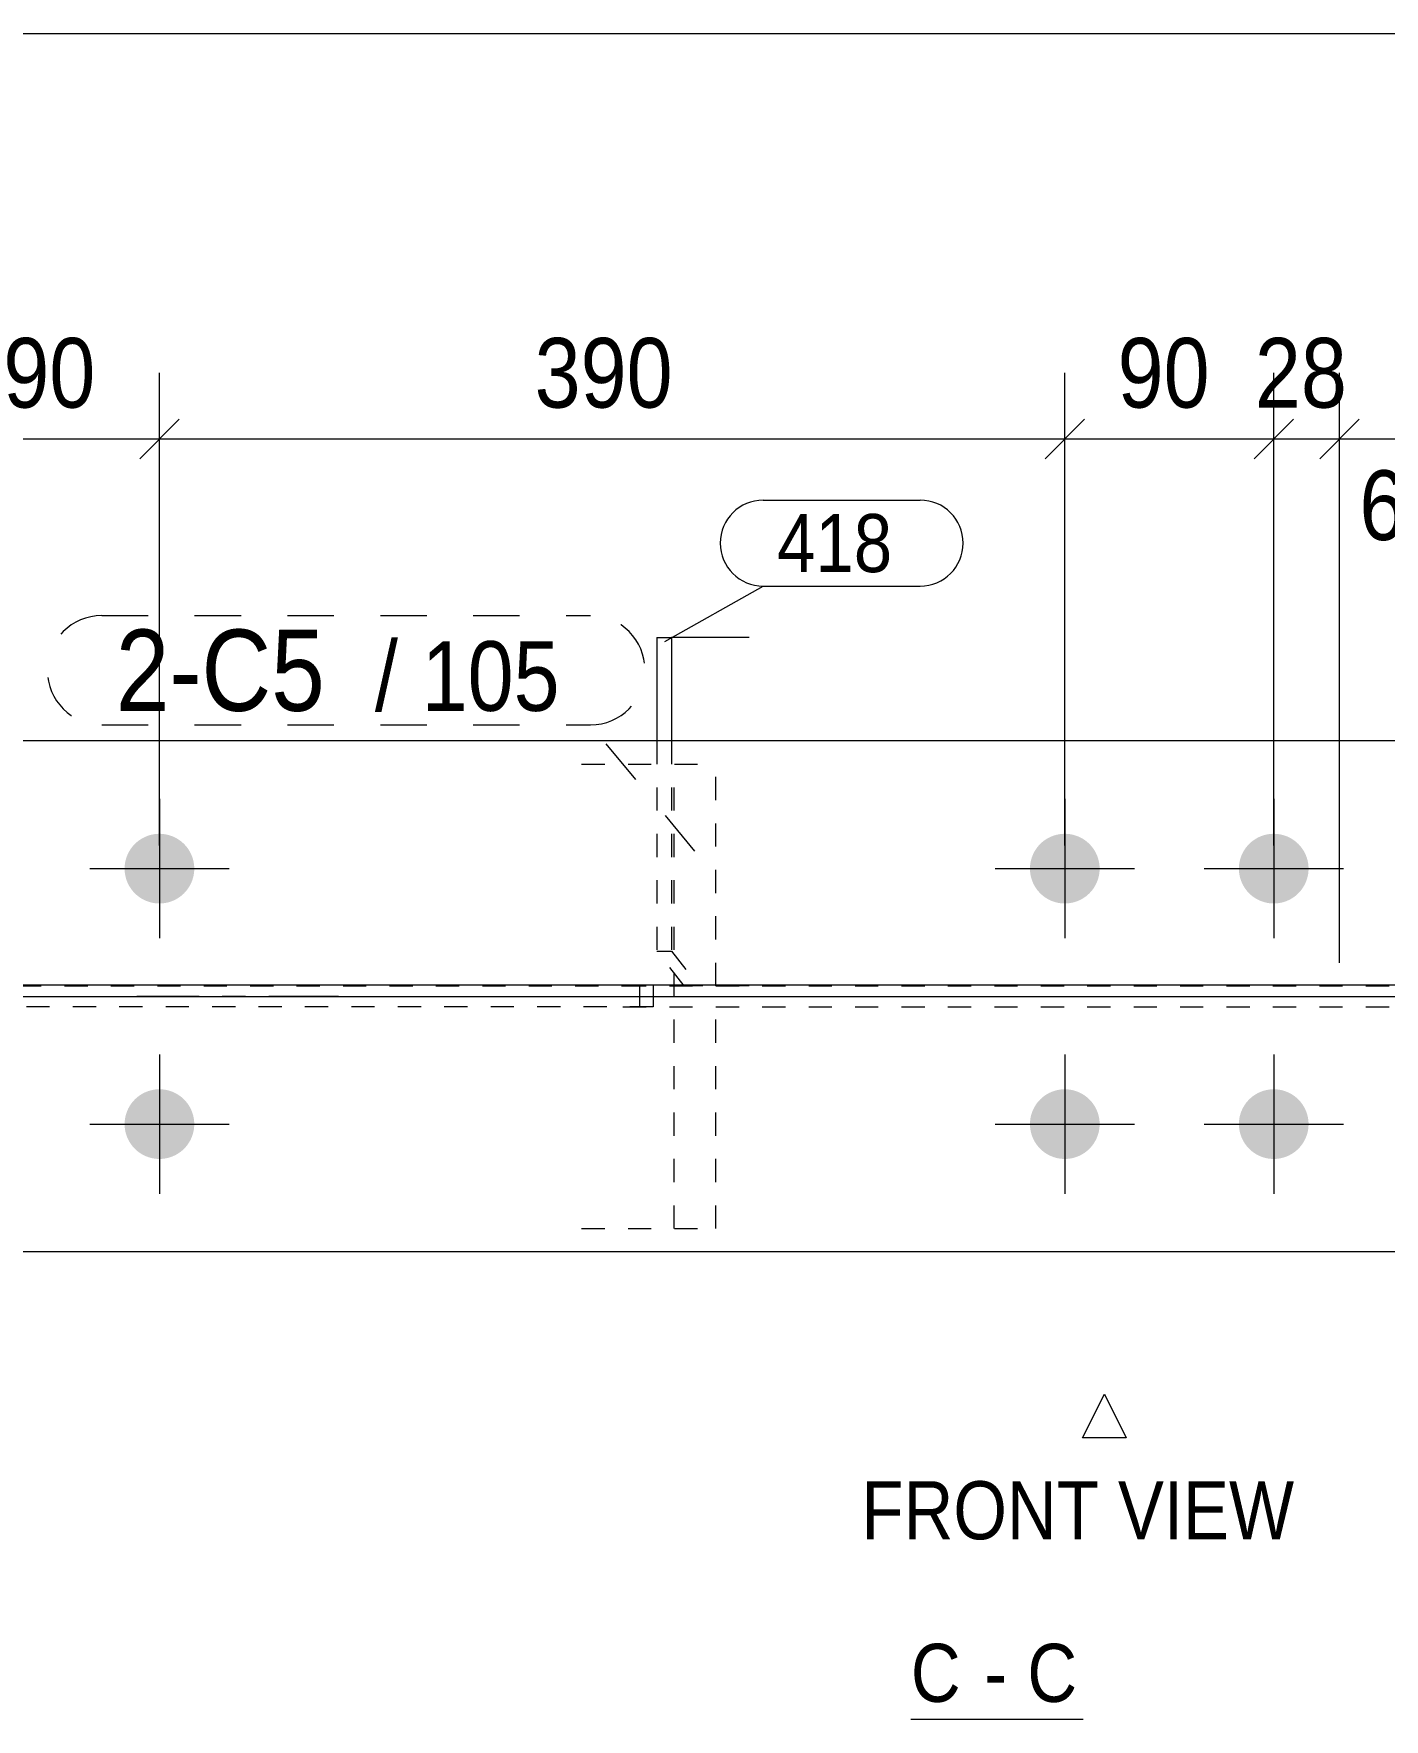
# Model space of a CAD drawing. Header units: millimetres. Extents: x 2 to 579, y 1 to 825.
# Drawn here: x 213.2 to 271.3, y 752.4 to 825 of the extents above; entities that cross this region are included whole.
import ezdxf

# ---------------------------------------------------------------- set-up
doc = ezdxf.new("R2010")
doc.units = ezdxf.units.MM
for name, pattern in [('XKITLINE00', [0]), ('XKITLINE01', [4, 1, -1, 1, -1]), ('XKITLINE02', [4, 2, -2]), ('XKITLINE03', [6, 3, -1, 1, -1])]:
    doc.linetypes.add(name, pattern=pattern)
for name, color, linetype, lineweight in [('Bolt', 3, 'Continuous', 0), ('Dimensions', 7, 'Continuous', 0), ('DrawingSheet', 5, 'Continuous', 0), ('OtherObjectType', 7, 'Continuous', 0), ('Part', 2, 'Continuous', 0), ('PartMark', 7, 'Continuous', 0)]:
    doc.layers.add(name, color=color, linetype=linetype, lineweight=lineweight)
doc.styles.add('ARIAL', font='ARIAL.TTF')

# ---------------------------------------------------------------- blocks, each defined once
blk = doc.blocks.new('*A44')
at = {"layer": 'Bolt'}
for points in [[(218.608, 790.55), (218.645, 790.548), (218.681, 790.546), (218.718, 790.543), (218.755, 790.539), (218.791, 790.534), (218.827, 790.528), (218.864, 790.521), (218.9, 790.514), (218.935, 790.505), (218.971, 790.496), (219.006, 790.485), (219.041, 790.474), (219.076, 790.462), (219.111, 790.449), (219.145, 790.436), (219.179, 790.421), (219.212, 790.406), (219.245, 790.39), (219.278, 790.373), (219.31, 790.355), (219.342, 790.337), (219.373, 790.317), (219.404, 790.297), (219.435, 790.276), (219.465, 790.255), (219.494, 790.233), (219.523, 790.21), (219.551, 790.186), (219.578, 790.161), (219.605, 790.136), (219.632, 790.111), (219.657, 790.084), (219.682, 790.057), (219.707, 790.03), (219.73, 790.002), (219.753, 789.973), (219.776, 789.944), (219.797, 789.914), (219.818, 789.883), (219.838, 789.852), (219.858, 789.821), (219.876, 789.789), (219.894, 789.757), (219.911, 789.724), (219.927, 789.691), (219.942, 789.658), (219.957, 789.624), (219.97, 789.59), (219.983, 789.555), (219.995, 789.521), (220.006, 789.485), (220.017, 789.45), (220.026, 789.414), (220.035, 789.379), (220.042, 789.343), (220.049, 789.306), (220.055, 789.27), (220.06, 789.234), (220.064, 789.197), (220.067, 789.16), (220.069, 789.124), (220.07, 789.087), (220.071, 789.05), (220.07, 789.013), (220.069, 788.976), (220.067, 788.94), (220.064, 788.903), (220.06, 788.866), (220.055, 788.83), (220.049, 788.794), (220.042, 788.757), (220.035, 788.721), (220.026, 788.686), (220.017, 788.65), (220.006, 788.615), (219.995, 788.579), (219.983, 788.545), (219.97, 788.51), (219.957, 788.476), (219.942, 788.442), (219.927, 788.409), (219.911, 788.376), (219.894, 788.343), (219.876, 788.311), (219.858, 788.279), (219.838, 788.248), (219.818, 788.217), (219.797, 788.186), (219.776, 788.156), (219.753, 788.127), (219.73, 788.098), (219.707, 788.07), (219.682, 788.043), (219.657, 788.016), (219.632, 787.989), (219.605, 787.964), (219.578, 787.939), (219.551, 787.914), (219.523, 787.89), (219.494, 787.867), (219.465, 787.845), (219.435, 787.824), (219.404, 787.803), (219.373, 787.783), (219.342, 787.763), (219.31, 787.745), (219.278, 787.727), (219.245, 787.71), (219.212, 787.694), (219.179, 787.679), (219.145, 787.664), (219.111, 787.651), (219.076, 787.638), (219.041, 787.626), (219.006, 787.615), (218.971, 787.604), (218.935, 787.595), (218.9, 787.586), (218.864, 787.579), (218.827, 787.572), (218.791, 787.566), (218.755, 787.561), (218.718, 787.557), (218.681, 787.554), (218.645, 787.552), (218.608, 787.55), (218.571, 787.55), (218.534, 787.55), (218.497, 787.552), (218.461, 787.554), (218.424, 787.557), (218.387, 787.561), (218.351, 787.566), (218.315, 787.572), (218.278, 787.579), (218.242, 787.586), (218.206, 787.595), (218.171, 787.604), (218.136, 787.615), (218.1, 787.626), (218.066, 787.638), (218.031, 787.651), (217.997, 787.664), (217.963, 787.679), (217.93, 787.694), (217.897, 787.71), (217.864, 787.727), (217.832, 787.745), (217.8, 787.763), (217.768, 787.783), (217.738, 787.803), (217.707, 787.824), (217.677, 787.845), (217.648, 787.867), (217.619, 787.89), (217.591, 787.914), (217.564, 787.939), (217.537, 787.964), (217.51, 787.989), (217.485, 788.016), (217.46, 788.043), (217.435, 788.07), (217.411, 788.098), (217.388, 788.127), (217.366, 788.156), (217.345, 788.186), (217.324, 788.217), (217.304, 788.248), (217.284, 788.279), (217.266, 788.311), (217.248, 788.343), (217.231, 788.376), (217.215, 788.409), (217.2, 788.442), (217.185, 788.476), (217.171, 788.51), (217.159, 788.545), (217.147, 788.579), (217.136, 788.615), (217.125, 788.65), (217.116, 788.686), (217.107, 788.721), (217.1, 788.757), (217.093, 788.794), (217.087, 788.83), (217.082, 788.866), (217.078, 788.903), (217.075, 788.94), (217.073, 788.976), (217.071, 789.013), (217.071, 789.05), (217.071, 789.087), (217.073, 789.124), (217.075, 789.16), (217.078, 789.197), (217.082, 789.234), (217.087, 789.27), (217.093, 789.306), (217.1, 789.343), (217.107, 789.379), (217.116, 789.414), (217.125, 789.45), (217.136, 789.485), (217.147, 789.521), (217.159, 789.555), (217.171, 789.59), (217.185, 789.624), (217.2, 789.658), (217.215, 789.691), (217.231, 789.724), (217.248, 789.757), (217.266, 789.789), (217.284, 789.821), (217.304, 789.852), (217.324, 789.883), (217.345, 789.914), (217.366, 789.944), (217.388, 789.973), (217.411, 790.002), (217.435, 790.03), (217.46, 790.057), (217.485, 790.084), (217.51, 790.111), (217.537, 790.136), (217.564, 790.161), (217.591, 790.186), (217.619, 790.21), (217.648, 790.233), (217.677, 790.255), (217.707, 790.276), (217.738, 790.297), (217.768, 790.317), (217.8, 790.337), (217.832, 790.355), (217.864, 790.373), (217.897, 790.39), (217.93, 790.406), (217.963, 790.421), (217.997, 790.436), (218.031, 790.449), (218.066, 790.462), (218.1, 790.474), (218.136, 790.485), (218.171, 790.496), (218.206, 790.505), (218.242, 790.514), (218.278, 790.521), (218.315, 790.528), (218.351, 790.534), (218.387, 790.539), (218.424, 790.543), (218.461, 790.546), (218.497, 790.548), (218.534, 790.55), (218.571, 790.55)], [(257.608, 790.55), (257.645, 790.548), (257.681, 790.546), (257.718, 790.543), (257.755, 790.539), (257.791, 790.534), (257.827, 790.528), (257.864, 790.521), (257.9, 790.514), (257.935, 790.505), (257.971, 790.496), (258.006, 790.485), (258.041, 790.474), (258.076, 790.462), (258.111, 790.449), (258.145, 790.436), (258.179, 790.421), (258.212, 790.406), (258.245, 790.39), (258.278, 790.373), (258.31, 790.355), (258.342, 790.337), (258.373, 790.317), (258.404, 790.297), (258.435, 790.276), (258.465, 790.255), (258.494, 790.233), (258.523, 790.21), (258.551, 790.186), (258.578, 790.161), (258.605, 790.136), (258.632, 790.111), (258.657, 790.084), (258.682, 790.057), (258.707, 790.03), (258.73, 790.002), (258.753, 789.973), (258.776, 789.944), (258.797, 789.914), (258.818, 789.883), (258.838, 789.852), (258.858, 789.821), (258.876, 789.789), (258.894, 789.757), (258.911, 789.724), (258.927, 789.691), (258.942, 789.658), (258.957, 789.624), (258.97, 789.59), (258.983, 789.555), (258.995, 789.521), (259.006, 789.485), (259.017, 789.45), (259.026, 789.414), (259.035, 789.379), (259.042, 789.343), (259.049, 789.306), (259.055, 789.27), (259.06, 789.234), (259.064, 789.197), (259.067, 789.16), (259.069, 789.124), (259.07, 789.087), (259.071, 789.05), (259.07, 789.013), (259.069, 788.976), (259.067, 788.94), (259.064, 788.903), (259.06, 788.866), (259.055, 788.83), (259.049, 788.794), (259.042, 788.757), (259.035, 788.721), (259.026, 788.686), (259.017, 788.65), (259.006, 788.615), (258.995, 788.579), (258.983, 788.545), (258.97, 788.51), (258.957, 788.476), (258.942, 788.442), (258.927, 788.409), (258.911, 788.376), (258.894, 788.343), (258.876, 788.311), (258.858, 788.279), (258.838, 788.248), (258.818, 788.217), (258.797, 788.186), (258.776, 788.156), (258.753, 788.127), (258.73, 788.098), (258.707, 788.07), (258.682, 788.043), (258.657, 788.016), (258.632, 787.989), (258.605, 787.964), (258.578, 787.939), (258.551, 787.914), (258.523, 787.89), (258.494, 787.867), (258.465, 787.845), (258.435, 787.824), (258.404, 787.803), (258.373, 787.783), (258.342, 787.763), (258.31, 787.745), (258.278, 787.727), (258.245, 787.71), (258.212, 787.694), (258.179, 787.679), (258.145, 787.664), (258.111, 787.651), (258.076, 787.638), (258.041, 787.626), (258.006, 787.615), (257.971, 787.604), (257.935, 787.595), (257.9, 787.586), (257.864, 787.579), (257.827, 787.572), (257.791, 787.566), (257.755, 787.561), (257.718, 787.557), (257.681, 787.554), (257.645, 787.552), (257.608, 787.55), (257.571, 787.55), (257.534, 787.55), (257.497, 787.552), (257.461, 787.554), (257.424, 787.557), (257.387, 787.561), (257.351, 787.566), (257.315, 787.572), (257.278, 787.579), (257.242, 787.586), (257.206, 787.595), (257.171, 787.604), (257.136, 787.615), (257.1, 787.626), (257.066, 787.638), (257.031, 787.651), (256.997, 787.664), (256.963, 787.679), (256.93, 787.694), (256.897, 787.71), (256.864, 787.727), (256.832, 787.745), (256.8, 787.763), (256.768, 787.783), (256.738, 787.803), (256.707, 787.824), (256.677, 787.845), (256.648, 787.867), (256.619, 787.89), (256.591, 787.914), (256.564, 787.939), (256.537, 787.964), (256.51, 787.989), (256.485, 788.016), (256.46, 788.043), (256.435, 788.07), (256.411, 788.098), (256.388, 788.127), (256.366, 788.156), (256.345, 788.186), (256.324, 788.217), (256.304, 788.248), (256.284, 788.279), (256.266, 788.311), (256.248, 788.343), (256.231, 788.376), (256.215, 788.409), (256.2, 788.442), (256.185, 788.476), (256.171, 788.51), (256.159, 788.545), (256.147, 788.579), (256.136, 788.615), (256.125, 788.65), (256.116, 788.686), (256.107, 788.721), (256.1, 788.757), (256.093, 788.794), (256.087, 788.83), (256.082, 788.866), (256.078, 788.903), (256.075, 788.94), (256.073, 788.976), (256.071, 789.013), (256.071, 789.05), (256.071, 789.087), (256.073, 789.124), (256.075, 789.16), (256.078, 789.197), (256.082, 789.234), (256.087, 789.27), (256.093, 789.306), (256.1, 789.343), (256.107, 789.379), (256.116, 789.414), (256.125, 789.45), (256.136, 789.485), (256.147, 789.521), (256.159, 789.555), (256.171, 789.59), (256.185, 789.624), (256.2, 789.658), (256.215, 789.691), (256.231, 789.724), (256.248, 789.757), (256.266, 789.789), (256.284, 789.821), (256.304, 789.852), (256.324, 789.883), (256.345, 789.914), (256.366, 789.944), (256.388, 789.973), (256.411, 790.002), (256.435, 790.03), (256.46, 790.057), (256.485, 790.084), (256.51, 790.111), (256.537, 790.136), (256.564, 790.161), (256.591, 790.186), (256.619, 790.21), (256.648, 790.233), (256.677, 790.255), (256.707, 790.276), (256.738, 790.297), (256.768, 790.317), (256.8, 790.337), (256.832, 790.355), (256.864, 790.373), (256.897, 790.39), (256.93, 790.406), (256.963, 790.421), (256.997, 790.436), (257.031, 790.449), (257.066, 790.462), (257.1, 790.474), (257.136, 790.485), (257.171, 790.496), (257.206, 790.505), (257.242, 790.514), (257.278, 790.521), (257.315, 790.528), (257.351, 790.534), (257.387, 790.539), (257.424, 790.543), (257.461, 790.546), (257.497, 790.548), (257.534, 790.55), (257.571, 790.55)], [(266.608, 790.55), (266.645, 790.548), (266.681, 790.546), (266.718, 790.543), (266.755, 790.539), (266.791, 790.534), (266.827, 790.528), (266.864, 790.521), (266.9, 790.514), (266.935, 790.505), (266.971, 790.496), (267.006, 790.485), (267.041, 790.474), (267.076, 790.462), (267.111, 790.449), (267.145, 790.436), (267.179, 790.421), (267.212, 790.406), (267.245, 790.39), (267.278, 790.373), (267.31, 790.355), (267.342, 790.337), (267.373, 790.317), (267.404, 790.297), (267.435, 790.276), (267.465, 790.255), (267.494, 790.233), (267.523, 790.21), (267.551, 790.186), (267.578, 790.161), (267.605, 790.136), (267.632, 790.111), (267.657, 790.084), (267.682, 790.057), (267.707, 790.03), (267.73, 790.002), (267.753, 789.973), (267.776, 789.944), (267.797, 789.914), (267.818, 789.883), (267.838, 789.852), (267.858, 789.821), (267.876, 789.789), (267.894, 789.757), (267.911, 789.724), (267.927, 789.691), (267.942, 789.658), (267.957, 789.624), (267.97, 789.59), (267.983, 789.555), (267.995, 789.521), (268.006, 789.485), (268.017, 789.45), (268.026, 789.414), (268.035, 789.379), (268.042, 789.343), (268.049, 789.306), (268.055, 789.27), (268.06, 789.234), (268.064, 789.197), (268.067, 789.16), (268.069, 789.124), (268.07, 789.087), (268.071, 789.05), (268.07, 789.013), (268.069, 788.976), (268.067, 788.94), (268.064, 788.903), (268.06, 788.866), (268.055, 788.83), (268.049, 788.794), (268.042, 788.757), (268.035, 788.721), (268.026, 788.686), (268.017, 788.65), (268.006, 788.615), (267.995, 788.579), (267.983, 788.545), (267.97, 788.51), (267.957, 788.476), (267.942, 788.442), (267.927, 788.409), (267.911, 788.376), (267.894, 788.343), (267.876, 788.311), (267.858, 788.279), (267.838, 788.248), (267.818, 788.217), (267.797, 788.186), (267.776, 788.156), (267.753, 788.127), (267.73, 788.098), (267.707, 788.07), (267.682, 788.043), (267.657, 788.016), (267.632, 787.989), (267.605, 787.964), (267.578, 787.939), (267.551, 787.914), (267.523, 787.89), (267.494, 787.867), (267.465, 787.845), (267.435, 787.824), (267.404, 787.803), (267.373, 787.783), (267.342, 787.763), (267.31, 787.745), (267.278, 787.727), (267.245, 787.71), (267.212, 787.694), (267.179, 787.679), (267.145, 787.664), (267.111, 787.651), (267.076, 787.638), (267.041, 787.626), (267.006, 787.615), (266.971, 787.604), (266.935, 787.595), (266.9, 787.586), (266.864, 787.579), (266.827, 787.572), (266.791, 787.566), (266.755, 787.561), (266.718, 787.557), (266.681, 787.554), (266.645, 787.552), (266.608, 787.55), (266.571, 787.55), (266.534, 787.55), (266.497, 787.552), (266.461, 787.554), (266.424, 787.557), (266.387, 787.561), (266.351, 787.566), (266.315, 787.572), (266.278, 787.579), (266.242, 787.586), (266.206, 787.595), (266.171, 787.604), (266.136, 787.615), (266.1, 787.626), (266.066, 787.638), (266.031, 787.651), (265.997, 787.664), (265.963, 787.679), (265.93, 787.694), (265.897, 787.71), (265.864, 787.727), (265.832, 787.745), (265.8, 787.763), (265.768, 787.783), (265.738, 787.803), (265.707, 787.824), (265.677, 787.845), (265.648, 787.867), (265.619, 787.89), (265.591, 787.914), (265.564, 787.939), (265.537, 787.964), (265.51, 787.989), (265.485, 788.016), (265.46, 788.043), (265.435, 788.07), (265.411, 788.098), (265.388, 788.127), (265.366, 788.156), (265.345, 788.186), (265.324, 788.217), (265.304, 788.248), (265.284, 788.279), (265.266, 788.311), (265.248, 788.343), (265.231, 788.376), (265.215, 788.409), (265.2, 788.442), (265.185, 788.476), (265.171, 788.51), (265.159, 788.545), (265.147, 788.579), (265.136, 788.615), (265.125, 788.65), (265.116, 788.686), (265.107, 788.721), (265.1, 788.757), (265.093, 788.794), (265.087, 788.83), (265.082, 788.866), (265.078, 788.903), (265.075, 788.94), (265.073, 788.976), (265.071, 789.013), (265.071, 789.05), (265.071, 789.087), (265.073, 789.124), (265.075, 789.16), (265.078, 789.197), (265.082, 789.234), (265.087, 789.27), (265.093, 789.306), (265.1, 789.343), (265.107, 789.379), (265.116, 789.414), (265.125, 789.45), (265.136, 789.485), (265.147, 789.521), (265.159, 789.555), (265.171, 789.59), (265.185, 789.624), (265.2, 789.658), (265.215, 789.691), (265.231, 789.724), (265.248, 789.757), (265.266, 789.789), (265.284, 789.821), (265.304, 789.852), (265.324, 789.883), (265.345, 789.914), (265.366, 789.944), (265.388, 789.973), (265.411, 790.002), (265.435, 790.03), (265.46, 790.057), (265.485, 790.084), (265.51, 790.111), (265.537, 790.136), (265.564, 790.161), (265.591, 790.186), (265.619, 790.21), (265.648, 790.233), (265.677, 790.255), (265.707, 790.276), (265.738, 790.297), (265.768, 790.317), (265.8, 790.337), (265.832, 790.355), (265.864, 790.373), (265.897, 790.39), (265.93, 790.406), (265.963, 790.421), (265.997, 790.436), (266.031, 790.449), (266.066, 790.462), (266.1, 790.474), (266.136, 790.485), (266.171, 790.496), (266.206, 790.505), (266.242, 790.514), (266.278, 790.521), (266.315, 790.528), (266.351, 790.534), (266.387, 790.539), (266.424, 790.543), (266.461, 790.546), (266.497, 790.548), (266.534, 790.55), (266.571, 790.55)], [(218.608, 779.55), (218.645, 779.548), (218.681, 779.546), (218.718, 779.543), (218.755, 779.539), (218.791, 779.534), (218.827, 779.528), (218.864, 779.521), (218.9, 779.514), (218.935, 779.505), (218.971, 779.496), (219.006, 779.485), (219.041, 779.474), (219.076, 779.462), (219.111, 779.449), (219.145, 779.436), (219.179, 779.421), (219.212, 779.406), (219.245, 779.39), (219.278, 779.373), (219.31, 779.355), (219.342, 779.337), (219.373, 779.317), (219.404, 779.297), (219.435, 779.276), (219.465, 779.255), (219.494, 779.233), (219.523, 779.21), (219.551, 779.186), (219.578, 779.161), (219.605, 779.136), (219.632, 779.111), (219.657, 779.084), (219.682, 779.057), (219.707, 779.03), (219.73, 779.002), (219.753, 778.973), (219.776, 778.944), (219.797, 778.914), (219.818, 778.883), (219.838, 778.852), (219.858, 778.821), (219.876, 778.789), (219.894, 778.757), (219.911, 778.724), (219.927, 778.691), (219.942, 778.658), (219.957, 778.624), (219.97, 778.59), (219.983, 778.555), (219.995, 778.521), (220.006, 778.485), (220.017, 778.45), (220.026, 778.414), (220.035, 778.379), (220.042, 778.343), (220.049, 778.306), (220.055, 778.27), (220.06, 778.234), (220.064, 778.197), (220.067, 778.16), (220.069, 778.124), (220.07, 778.087), (220.071, 778.05), (220.07, 778.013), (220.069, 777.976), (220.067, 777.94), (220.064, 777.903), (220.06, 777.866), (220.055, 777.83), (220.049, 777.794), (220.042, 777.757), (220.035, 777.721), (220.026, 777.686), (220.017, 777.65), (220.006, 777.615), (219.995, 777.579), (219.983, 777.545), (219.97, 777.51), (219.957, 777.476), (219.942, 777.442), (219.927, 777.409), (219.911, 777.376), (219.894, 777.343), (219.876, 777.311), (219.858, 777.279), (219.838, 777.248), (219.818, 777.217), (219.797, 777.186), (219.776, 777.156), (219.753, 777.127), (219.73, 777.098), (219.707, 777.07), (219.682, 777.043), (219.657, 777.016), (219.632, 776.989), (219.605, 776.964), (219.578, 776.939), (219.551, 776.914), (219.523, 776.89), (219.494, 776.867), (219.465, 776.845), (219.435, 776.824), (219.404, 776.803), (219.373, 776.783), (219.342, 776.763), (219.31, 776.745), (219.278, 776.727), (219.245, 776.71), (219.212, 776.694), (219.179, 776.679), (219.145, 776.664), (219.111, 776.651), (219.076, 776.638), (219.041, 776.626), (219.006, 776.615), (218.971, 776.604), (218.935, 776.595), (218.9, 776.586), (218.864, 776.579), (218.827, 776.572), (218.791, 776.566), (218.755, 776.561), (218.718, 776.557), (218.681, 776.554), (218.645, 776.552), (218.608, 776.55), (218.571, 776.55), (218.534, 776.55), (218.497, 776.552), (218.461, 776.554), (218.424, 776.557), (218.387, 776.561), (218.351, 776.566), (218.315, 776.572), (218.278, 776.579), (218.242, 776.586), (218.206, 776.595), (218.171, 776.604), (218.136, 776.615), (218.1, 776.626), (218.066, 776.638), (218.031, 776.651), (217.997, 776.664), (217.963, 776.679), (217.93, 776.694), (217.897, 776.71), (217.864, 776.727), (217.832, 776.745), (217.8, 776.763), (217.768, 776.783), (217.738, 776.803), (217.707, 776.824), (217.677, 776.845), (217.648, 776.867), (217.619, 776.89), (217.591, 776.914), (217.564, 776.939), (217.537, 776.964), (217.51, 776.989), (217.485, 777.016), (217.46, 777.043), (217.435, 777.07), (217.411, 777.098), (217.388, 777.127), (217.366, 777.156), (217.345, 777.186), (217.324, 777.217), (217.304, 777.248), (217.284, 777.279), (217.266, 777.311), (217.248, 777.343), (217.231, 777.376), (217.215, 777.409), (217.2, 777.442), (217.185, 777.476), (217.171, 777.51), (217.159, 777.545), (217.147, 777.579), (217.136, 777.615), (217.125, 777.65), (217.116, 777.686), (217.107, 777.721), (217.1, 777.757), (217.093, 777.794), (217.087, 777.83), (217.082, 777.866), (217.078, 777.903), (217.075, 777.94), (217.073, 777.976), (217.071, 778.013), (217.071, 778.05), (217.071, 778.087), (217.073, 778.124), (217.075, 778.16), (217.078, 778.197), (217.082, 778.234), (217.087, 778.27), (217.093, 778.306), (217.1, 778.343), (217.107, 778.379), (217.116, 778.414), (217.125, 778.45), (217.136, 778.485), (217.147, 778.521), (217.159, 778.555), (217.171, 778.59), (217.185, 778.624), (217.2, 778.658), (217.215, 778.691), (217.231, 778.724), (217.248, 778.757), (217.266, 778.789), (217.284, 778.821), (217.304, 778.852), (217.324, 778.883), (217.345, 778.914), (217.366, 778.944), (217.388, 778.973), (217.411, 779.002), (217.435, 779.03), (217.46, 779.057), (217.485, 779.084), (217.51, 779.111), (217.537, 779.136), (217.564, 779.161), (217.591, 779.186), (217.619, 779.21), (217.648, 779.233), (217.677, 779.255), (217.707, 779.276), (217.738, 779.297), (217.768, 779.317), (217.8, 779.337), (217.832, 779.355), (217.864, 779.373), (217.897, 779.39), (217.93, 779.406), (217.963, 779.421), (217.997, 779.436), (218.031, 779.449), (218.066, 779.462), (218.1, 779.474), (218.136, 779.485), (218.171, 779.496), (218.206, 779.505), (218.242, 779.514), (218.278, 779.521), (218.315, 779.528), (218.351, 779.534), (218.387, 779.539), (218.424, 779.543), (218.461, 779.546), (218.497, 779.548), (218.534, 779.55), (218.571, 779.55)], [(257.608, 779.55), (257.645, 779.548), (257.681, 779.546), (257.718, 779.543), (257.755, 779.539), (257.791, 779.534), (257.827, 779.528), (257.864, 779.521), (257.9, 779.514), (257.935, 779.505), (257.971, 779.496), (258.006, 779.485), (258.041, 779.474), (258.076, 779.462), (258.111, 779.449), (258.145, 779.436), (258.179, 779.421), (258.212, 779.406), (258.245, 779.39), (258.278, 779.373), (258.31, 779.355), (258.342, 779.337), (258.373, 779.317), (258.404, 779.297), (258.435, 779.276), (258.465, 779.255), (258.494, 779.233), (258.523, 779.21), (258.551, 779.186), (258.578, 779.161), (258.605, 779.136), (258.632, 779.111), (258.657, 779.084), (258.682, 779.057), (258.707, 779.03), (258.73, 779.002), (258.753, 778.973), (258.776, 778.944), (258.797, 778.914), (258.818, 778.883), (258.838, 778.852), (258.858, 778.821), (258.876, 778.789), (258.894, 778.757), (258.911, 778.724), (258.927, 778.691), (258.942, 778.658), (258.957, 778.624), (258.97, 778.59), (258.983, 778.555), (258.995, 778.521), (259.006, 778.485), (259.017, 778.45), (259.026, 778.414), (259.035, 778.379), (259.042, 778.343), (259.049, 778.306), (259.055, 778.27), (259.06, 778.234), (259.064, 778.197), (259.067, 778.16), (259.069, 778.124), (259.07, 778.087), (259.071, 778.05), (259.07, 778.013), (259.069, 777.976), (259.067, 777.94), (259.064, 777.903), (259.06, 777.866), (259.055, 777.83), (259.049, 777.794), (259.042, 777.757), (259.035, 777.721), (259.026, 777.686), (259.017, 777.65), (259.006, 777.615), (258.995, 777.579), (258.983, 777.545), (258.97, 777.51), (258.957, 777.476), (258.942, 777.442), (258.927, 777.409), (258.911, 777.376), (258.894, 777.343), (258.876, 777.311), (258.858, 777.279), (258.838, 777.248), (258.818, 777.217), (258.797, 777.186), (258.776, 777.156), (258.753, 777.127), (258.73, 777.098), (258.707, 777.07), (258.682, 777.043), (258.657, 777.016), (258.632, 776.989), (258.605, 776.964), (258.578, 776.939), (258.551, 776.914), (258.523, 776.89), (258.494, 776.867), (258.465, 776.845), (258.435, 776.824), (258.404, 776.803), (258.373, 776.783), (258.342, 776.763), (258.31, 776.745), (258.278, 776.727), (258.245, 776.71), (258.212, 776.694), (258.179, 776.679), (258.145, 776.664), (258.111, 776.651), (258.076, 776.638), (258.041, 776.626), (258.006, 776.615), (257.971, 776.604), (257.935, 776.595), (257.9, 776.586), (257.864, 776.579), (257.827, 776.572), (257.791, 776.566), (257.755, 776.561), (257.718, 776.557), (257.681, 776.554), (257.645, 776.552), (257.608, 776.55), (257.571, 776.55), (257.534, 776.55), (257.497, 776.552), (257.461, 776.554), (257.424, 776.557), (257.387, 776.561), (257.351, 776.566), (257.315, 776.572), (257.278, 776.579), (257.242, 776.586), (257.206, 776.595), (257.171, 776.604), (257.136, 776.615), (257.1, 776.626), (257.066, 776.638), (257.031, 776.651), (256.997, 776.664), (256.963, 776.679), (256.93, 776.694), (256.897, 776.71), (256.864, 776.727), (256.832, 776.745), (256.8, 776.763), (256.768, 776.783), (256.738, 776.803), (256.707, 776.824), (256.677, 776.845), (256.648, 776.867), (256.619, 776.89), (256.591, 776.914), (256.564, 776.939), (256.537, 776.964), (256.51, 776.989), (256.485, 777.016), (256.46, 777.043), (256.435, 777.07), (256.411, 777.098), (256.388, 777.127), (256.366, 777.156), (256.345, 777.186), (256.324, 777.217), (256.304, 777.248), (256.284, 777.279), (256.266, 777.311), (256.248, 777.343), (256.231, 777.376), (256.215, 777.409), (256.2, 777.442), (256.185, 777.476), (256.171, 777.51), (256.159, 777.545), (256.147, 777.579), (256.136, 777.615), (256.125, 777.65), (256.116, 777.686), (256.107, 777.721), (256.1, 777.757), (256.093, 777.794), (256.087, 777.83), (256.082, 777.866), (256.078, 777.903), (256.075, 777.94), (256.073, 777.976), (256.071, 778.013), (256.071, 778.05), (256.071, 778.087), (256.073, 778.124), (256.075, 778.16), (256.078, 778.197), (256.082, 778.234), (256.087, 778.27), (256.093, 778.306), (256.1, 778.343), (256.107, 778.379), (256.116, 778.414), (256.125, 778.45), (256.136, 778.485), (256.147, 778.521), (256.159, 778.555), (256.171, 778.59), (256.185, 778.624), (256.2, 778.658), (256.215, 778.691), (256.231, 778.724), (256.248, 778.757), (256.266, 778.789), (256.284, 778.821), (256.304, 778.852), (256.324, 778.883), (256.345, 778.914), (256.366, 778.944), (256.388, 778.973), (256.411, 779.002), (256.435, 779.03), (256.46, 779.057), (256.485, 779.084), (256.51, 779.111), (256.537, 779.136), (256.564, 779.161), (256.591, 779.186), (256.619, 779.21), (256.648, 779.233), (256.677, 779.255), (256.707, 779.276), (256.738, 779.297), (256.768, 779.317), (256.8, 779.337), (256.832, 779.355), (256.864, 779.373), (256.897, 779.39), (256.93, 779.406), (256.963, 779.421), (256.997, 779.436), (257.031, 779.449), (257.066, 779.462), (257.1, 779.474), (257.136, 779.485), (257.171, 779.496), (257.206, 779.505), (257.242, 779.514), (257.278, 779.521), (257.315, 779.528), (257.351, 779.534), (257.387, 779.539), (257.424, 779.543), (257.461, 779.546), (257.497, 779.548), (257.534, 779.55), (257.571, 779.55)], [(266.608, 779.55), (266.645, 779.548), (266.681, 779.546), (266.718, 779.543), (266.755, 779.539), (266.791, 779.534), (266.827, 779.528), (266.864, 779.521), (266.9, 779.514), (266.935, 779.505), (266.971, 779.496), (267.006, 779.485), (267.041, 779.474), (267.076, 779.462), (267.111, 779.449), (267.145, 779.436), (267.179, 779.421), (267.212, 779.406), (267.245, 779.39), (267.278, 779.373), (267.31, 779.355), (267.342, 779.337), (267.373, 779.317), (267.404, 779.297), (267.435, 779.276), (267.465, 779.255), (267.494, 779.233), (267.523, 779.21), (267.551, 779.186), (267.578, 779.161), (267.605, 779.136), (267.632, 779.111), (267.657, 779.084), (267.682, 779.057), (267.707, 779.03), (267.73, 779.002), (267.753, 778.973), (267.776, 778.944), (267.797, 778.914), (267.818, 778.883), (267.838, 778.852), (267.858, 778.821), (267.876, 778.789), (267.894, 778.757), (267.911, 778.724), (267.927, 778.691), (267.942, 778.658), (267.957, 778.624), (267.97, 778.59), (267.983, 778.555), (267.995, 778.521), (268.006, 778.485), (268.017, 778.45), (268.026, 778.414), (268.035, 778.379), (268.042, 778.343), (268.049, 778.306), (268.055, 778.27), (268.06, 778.234), (268.064, 778.197), (268.067, 778.16), (268.069, 778.124), (268.07, 778.087), (268.071, 778.05), (268.07, 778.013), (268.069, 777.976), (268.067, 777.94), (268.064, 777.903), (268.06, 777.866), (268.055, 777.83), (268.049, 777.794), (268.042, 777.757), (268.035, 777.721), (268.026, 777.686), (268.017, 777.65), (268.006, 777.615), (267.995, 777.579), (267.983, 777.545), (267.97, 777.51), (267.957, 777.476), (267.942, 777.442), (267.927, 777.409), (267.911, 777.376), (267.894, 777.343), (267.876, 777.311), (267.858, 777.279), (267.838, 777.248), (267.818, 777.217), (267.797, 777.186), (267.776, 777.156), (267.753, 777.127), (267.73, 777.098), (267.707, 777.07), (267.682, 777.043), (267.657, 777.016), (267.632, 776.989), (267.605, 776.964), (267.578, 776.939), (267.551, 776.914), (267.523, 776.89), (267.494, 776.867), (267.465, 776.845), (267.435, 776.824), (267.404, 776.803), (267.373, 776.783), (267.342, 776.763), (267.31, 776.745), (267.278, 776.727), (267.245, 776.71), (267.212, 776.694), (267.179, 776.679), (267.145, 776.664), (267.111, 776.651), (267.076, 776.638), (267.041, 776.626), (267.006, 776.615), (266.971, 776.604), (266.935, 776.595), (266.9, 776.586), (266.864, 776.579), (266.827, 776.572), (266.791, 776.566), (266.755, 776.561), (266.718, 776.557), (266.681, 776.554), (266.645, 776.552), (266.608, 776.55), (266.571, 776.55), (266.534, 776.55), (266.497, 776.552), (266.461, 776.554), (266.424, 776.557), (266.387, 776.561), (266.351, 776.566), (266.315, 776.572), (266.278, 776.579), (266.242, 776.586), (266.206, 776.595), (266.171, 776.604), (266.136, 776.615), (266.1, 776.626), (266.066, 776.638), (266.031, 776.651), (265.997, 776.664), (265.963, 776.679), (265.93, 776.694), (265.897, 776.71), (265.864, 776.727), (265.832, 776.745), (265.8, 776.763), (265.768, 776.783), (265.738, 776.803), (265.707, 776.824), (265.677, 776.845), (265.648, 776.867), (265.619, 776.89), (265.591, 776.914), (265.564, 776.939), (265.537, 776.964), (265.51, 776.989), (265.485, 777.016), (265.46, 777.043), (265.435, 777.07), (265.411, 777.098), (265.388, 777.127), (265.366, 777.156), (265.345, 777.186), (265.324, 777.217), (265.304, 777.248), (265.284, 777.279), (265.266, 777.311), (265.248, 777.343), (265.231, 777.376), (265.215, 777.409), (265.2, 777.442), (265.185, 777.476), (265.171, 777.51), (265.159, 777.545), (265.147, 777.579), (265.136, 777.615), (265.125, 777.65), (265.116, 777.686), (265.107, 777.721), (265.1, 777.757), (265.093, 777.794), (265.087, 777.83), (265.082, 777.866), (265.078, 777.903), (265.075, 777.94), (265.073, 777.976), (265.071, 778.013), (265.071, 778.05), (265.071, 778.087), (265.073, 778.124), (265.075, 778.16), (265.078, 778.197), (265.082, 778.234), (265.087, 778.27), (265.093, 778.306), (265.1, 778.343), (265.107, 778.379), (265.116, 778.414), (265.125, 778.45), (265.136, 778.485), (265.147, 778.521), (265.159, 778.555), (265.171, 778.59), (265.185, 778.624), (265.2, 778.658), (265.215, 778.691), (265.231, 778.724), (265.248, 778.757), (265.266, 778.789), (265.284, 778.821), (265.304, 778.852), (265.324, 778.883), (265.345, 778.914), (265.366, 778.944), (265.388, 778.973), (265.411, 779.002), (265.435, 779.03), (265.46, 779.057), (265.485, 779.084), (265.51, 779.111), (265.537, 779.136), (265.564, 779.161), (265.591, 779.186), (265.619, 779.21), (265.648, 779.233), (265.677, 779.255), (265.707, 779.276), (265.738, 779.297), (265.768, 779.317), (265.8, 779.337), (265.832, 779.355), (265.864, 779.373), (265.897, 779.39), (265.93, 779.406), (265.963, 779.421), (265.997, 779.436), (266.031, 779.449), (266.066, 779.462), (266.1, 779.474), (266.136, 779.485), (266.171, 779.496), (266.206, 779.505), (266.242, 779.514), (266.278, 779.521), (266.315, 779.528), (266.351, 779.534), (266.387, 779.539), (266.424, 779.543), (266.461, 779.546), (266.497, 779.548), (266.534, 779.55), (266.571, 779.55)]]:
    blk.add_hatch(color=3, dxfattribs=at).paths.add_polyline_path(points, flags=17)
at = {"layer": 'Bolt', "color": 3, "linetype": 'XKITLINE00', "lineweight": 0}
for p, q in [((218.571, 792.05), (218.571, 786.05)), ((257.571, 792.05), (257.571, 786.05)), ((266.571, 792.05), (266.571, 786.05)), ((215.571, 789.05), (221.571, 789.05)), ((254.571, 789.05), (260.571, 789.05)), ((263.571, 789.05), (269.571, 789.05)), ((218.571, 781.05), (218.571, 775.05)), ((257.571, 781.05), (257.571, 775.05)), ((266.571, 781.05), (266.571, 775.05)), ((215.571, 778.05), (221.571, 778.05)), ((254.571, 778.05), (260.571, 778.05)), ((263.571, 778.05), (269.571, 778.05))]:
    blk.add_line(p, q, dxfattribs=at)
blk = doc.blocks.new('*A46')
at = {"layer": 'Part', "color": 2, "linetype": 'XKITLINE00', "lineweight": 0}
for p, q in [((310.476, 794.55), (177.474, 794.55)), ((310.476, 772.55), (177.474, 772.55))]:
    blk.add_line(p, q, dxfattribs=at)
blk = doc.blocks.new('*A47')
at = {"layer": 'Part'}
blk.add_hatch(color=2, dxfattribs=at).paths.add_polyline_path([(277.784, 784.95), (279.384, 784.95), (278.584, 783.55)], flags=17)
at = {"layer": 'Part', "color": 7, "linetype": 'XKITLINE01', "lineweight": 0}
for p, q in [((236.755, 793.55), (242.532, 793.55)), ((240.749, 773.55), (240.749, 793.55)), ((242.532, 784), (242.532, 793.55)), ((298.051, 793.55), (292.274, 793.55)), ((296.268, 784), (296.268, 793.55)), ((298.051, 793.55), (298.051, 773.55)), ((238.538, 784), (296.268, 784)), ((238.538, 783.1), (296.268, 783.1)), ((242.532, 773.55), (242.532, 783.1)), ((296.268, 773.55), (296.268, 783.1)), ((236.755, 773.55), (242.532, 773.55)), ((298.051, 773.55), (292.274, 773.55))]:
    blk.add_line(p, q, dxfattribs=at)
at = {"layer": 'Part', "color": 2, "linetype": 'XKITLINE00', "lineweight": 0}
for p, q in [((278.584, 783.55), (277.784, 784.95)), ((277.784, 784.95), (279.384, 784.95)), ((279.384, 784.95), (278.584, 783.55))]:
    blk.add_line(p, q, dxfattribs=at)
at = {"layer": 'Part', "color": 7, "linetype": 'XKITLINE03', "lineweight": 0}
blk.add_line((265.406, 783.55), (275.591, 783.55), dxfattribs=at)
at = {"layer": 'Part', "color": 2, "linetype": 'XKITLINE00', "lineweight": 0}
blk.add_circle((278.584, 784.45), 1, dxfattribs=at)
blk = doc.blocks.new('*A48')
at = {"layer": 'Part', "color": 7, "linetype": 'XKITLINE01', "lineweight": 0}
for p, q in [((190.815, 793.55), (195.749, 793.55)), ((194.083, 773.55), (194.083, 793.55)), ((195.749, 784), (195.749, 793.55)), ((192.481, 784), (239.839, 784)), ((239.27, 783.1), (239.27, 784)), ((239.839, 784), (239.841, 783.1)), ((239.841, 783.1), (192.481, 783.1)), ((195.749, 773.55), (195.749, 783.1)), ((190.815, 773.55), (195.749, 773.55))]:
    blk.add_line(p, q, dxfattribs=at)
at = {"layer": 'Part', "color": 7, "linetype": 'XKITLINE03', "lineweight": 0}
blk.add_line((226.279, 783.55), (217.59, 783.55), dxfattribs=at)
blk = doc.blocks.new('*A50')
at = {"layer": 'Part', "color": 2, "linetype": 'XKITLINE00', "lineweight": 0}
for p, q in [((240.003, 799), (240.622, 799)), ((240.003, 799), (240.003, 794.55)), ((243.976, 799), (240.622, 799)), ((240.622, 799), (240.622, 794.55))]:
    blk.add_line(p, q, dxfattribs=at)
at = {"layer": 'Part', "color": 7, "linetype": 'XKITLINE01', "lineweight": 0}
for p, q in [((240.003, 794.55), (240.003, 785.5)), ((240.622, 794.55), (240.622, 785.5)), ((241.181, 784), (240.003, 785.5)), ((240.003, 785.5), (240.622, 785.5)), ((240.622, 785.5), (241.8, 784)), ((243.976, 784), (241.181, 784))]:
    blk.add_line(p, q, dxfattribs=at)
blk = doc.blocks.new('*A51')
at = {"layer": 'DrawingSheet', "color": 5, "linetype": 'XKITLINE00', "lineweight": 0}
blk.add_line((579, 825), (5, 825), dxfattribs=at)
blk = doc.blocks.new('*A141')
at = {"layer": 'Dimensions', "color": 7, "linetype": 'XKITLINE00', "lineweight": 0}
for p, q in [((194.27, 784.05), (319.8, 784.05)), ((194.27, 783.55), (319.8, 783.55))]:
    blk.add_line(p, q, dxfattribs=at)
blk = doc.blocks.new('*A144')
at = {"layer": 'Dimensions', "color": 7, "linetype": 'XKITLINE00', "lineweight": 0}
for p, q in [((209.571, 790.05), (209.571, 810.4)), ((218.571, 790.05), (218.571, 810.4)), ((210.419, 808.399), (208.722, 806.701)), ((219.419, 808.399), (217.722, 806.701)), ((209.571, 807.55), (218.571, 807.55))]:
    blk.add_line(p, q, dxfattribs=at)
at = {"layer": 'Dimensions', "color": 3}
for p in [(209.571, 807.55), (218.571, 807.55)]:
    blk.add_point(p, dxfattribs=at)
at = {"layer": 'Dimensions', "color": 3, "style": 'ARIAL', "width": 0.85}
blk.add_text('90', height=3, dxfattribs=at).set_placement((211.846, 808.9))
blk = doc.blocks.new('*A145')
at = {"layer": 'Dimensions', "color": 7, "linetype": 'XKITLINE00', "lineweight": 0}
for p, q in [((218.571, 790.05), (218.571, 810.4)), ((257.571, 790.05), (257.571, 810.4)), ((219.419, 808.399), (217.722, 806.701)), ((258.419, 808.399), (256.722, 806.701)), ((218.571, 807.55), (257.571, 807.55))]:
    blk.add_line(p, q, dxfattribs=at)
at = {"layer": 'Dimensions', "color": 3}
for p in [(218.571, 807.55), (257.571, 807.55)]:
    blk.add_point(p, dxfattribs=at)
at = {"layer": 'Dimensions', "color": 3, "style": 'ARIAL', "width": 0.85}
blk.add_text('390', height=3, dxfattribs=at).set_placement((234.733, 808.9))
blk = doc.blocks.new('*A146')
at = {"layer": 'Dimensions', "color": 7, "linetype": 'XKITLINE00', "lineweight": 0}
for p, q in [((257.571, 790.05), (257.571, 810.4)), ((266.571, 790.05), (266.571, 810.4)), ((258.419, 808.399), (256.722, 806.701)), ((267.419, 808.399), (265.722, 806.701)), ((257.571, 807.55), (266.571, 807.55))]:
    blk.add_line(p, q, dxfattribs=at)
at = {"layer": 'Dimensions', "color": 3}
for p in [(257.571, 807.55), (266.571, 807.55)]:
    blk.add_point(p, dxfattribs=at)
at = {"layer": 'Dimensions', "color": 3, "style": 'ARIAL', "width": 0.85}
blk.add_text('90', height=3, dxfattribs=at).set_placement((259.846, 808.9))
blk = doc.blocks.new('*A147')
at = {"layer": 'Dimensions', "color": 7, "linetype": 'XKITLINE00', "lineweight": 0}
for p, q in [((266.571, 790.05), (266.571, 810.4)), ((269.4, 785), (269.4, 810.4)), ((267.419, 808.399), (265.722, 806.701)), ((270.249, 808.399), (268.551, 806.701)), ((266.571, 807.55), (269.4, 807.55))]:
    blk.add_line(p, q, dxfattribs=at)
at = {"layer": 'Dimensions', "color": 3}
for p in [(266.571, 807.55), (269.4, 807.55)]:
    blk.add_point(p, dxfattribs=at)
at = {"layer": 'Dimensions', "color": 3, "style": 'ARIAL', "width": 0.85}
blk.add_text('28', height=3, dxfattribs=at).set_placement((265.76, 808.9))
blk = doc.blocks.new('*A148')
at = {"layer": 'Dimensions', "color": 7, "linetype": 'XKITLINE00', "lineweight": 0}
for p, q in [((269.4, 785), (269.4, 809.95)), ((275.571, 790.05), (275.571, 809.95)), ((270.249, 808.399), (268.551, 806.701)), ((276.419, 808.399), (274.722, 806.701)), ((269.4, 807.55), (275.571, 807.55))]:
    blk.add_line(p, q, dxfattribs=at)
at = {"layer": 'Dimensions', "color": 3}
for p in [(269.4, 807.55), (275.571, 807.55)]:
    blk.add_point(p, dxfattribs=at)
at = {"layer": 'Dimensions', "color": 3, "style": 'ARIAL', "width": 0.85}
blk.add_text('62', height=3, dxfattribs=at).set_placement((270.26, 803.2))
blk = doc.blocks.new('*A152')
at = {"layer": 'PartMark', "color": 7, "linetype": 'XKITLINE00', "lineweight": 0}
for p, q in [((244.58, 804.917), (251.342, 804.917)), ((240.337, 798.825), (244.58, 801.217)), ((244.58, 801.217), (251.342, 801.217))]:
    blk.add_line(p, q, dxfattribs=at)
for centre, start, end in [((244.58, 803.067), 90, 270), ((251.342, 803.067), 270, 90)]:
    blk.add_arc(centre, 1.85, start, end, dxfattribs=at)
at = {"layer": 'PartMark', "color": 3, "style": 'ARIAL', "width": 0.85}
blk.add_text('418', height=2.5, dxfattribs=at).set_placement((245.18, 801.817))
blk = doc.blocks.new('*A155')
at = {"layer": 'PartMark', "color": 7, "linetype": 'XKITLINE02', "lineweight": 0}
for p, q in [((216.088, 799.943), (237.14, 799.943)), ((216.088, 795.243), (237.14, 795.243)), ((241.64, 789.799), (237.14, 795.243))]:
    blk.add_line(p, q, dxfattribs=at)
for centre, start, end in [((216.088, 797.593), 90, 270), ((237.14, 797.593), 270, 90)]:
    blk.add_arc(centre, 2.35, start, end, dxfattribs=at)
at = {"layer": 'PartMark', "color": 1, "style": 'ARIAL', "width": 0.85}
blk.add_text('2-C5', height=3.5, dxfattribs=at).set_placement((216.688, 795.843))
at = {"layer": 'PartMark', "color": 3, "style": 'ARIAL', "width": 0.85}
for s, p in [('/', (227.853, 795.843)), ('105', (229.865, 795.843))]:
    blk.add_text(s, height=3, dxfattribs=at).set_placement(p)
blk = doc.blocks.new('*A157')
at = {"layer": 'OtherObjectType', "color": 7, "linetype": 'XKITLINE00', "lineweight": 0}
for p, q in [((164.829, 789.274), (164.829, 791.149)), ((164.829, 791.149), (166.704, 790.212)), ((166.704, 790.212), (164.829, 789.274)), ((166.704, 790.212), (166.704, 790.212)), ((258.34, 764.548), (259.277, 766.423)), ((259.277, 766.423), (260.215, 764.548)), ((259.277, 766.423), (259.277, 766.423)), ((260.215, 764.548), (258.34, 764.548)), ((250.94, 752.423), (258.364, 752.423))]:
    blk.add_line(p, q, dxfattribs=at)
at = {"layer": 'OtherObjectType', "color": 7, "style": 'ARIAL', "width": 0.85}
blk.add_text('TOP VIEW', height=2.5, rotation=90, dxfattribs=at).set_placement((162.954, 782.061))
for s, p in [('FRONT VIEW', (248.813, 760.173)), ('C', (250.94, 753.173)), ('C', (255.957, 753.173)), ('-', (254.097, 753.173))]:
    blk.add_text(s, height=2.5, dxfattribs=at).set_placement(p)

msp = doc.modelspace()

# ---------------------------------------------------------------- block references
at = {"lineweight": 0}
for name in ['*A51', '*A144', '*A145', '*A146', '*A147', '*A148', '*A152', '*A155', '*A50', '*A46', '*A48', '*A44', '*A141']:
    msp.add_blockref(name, (0, 0), dxfattribs=at)
at = {"layer": 'OtherObjectType', "lineweight": 0}
msp.add_blockref('*A157', (0, 0), dxfattribs=at)
at = {"layer": 'Part', "lineweight": 0}
msp.add_blockref('*A47', (0, 0), dxfattribs=at)

doc.saveas('drawing.dxf')
